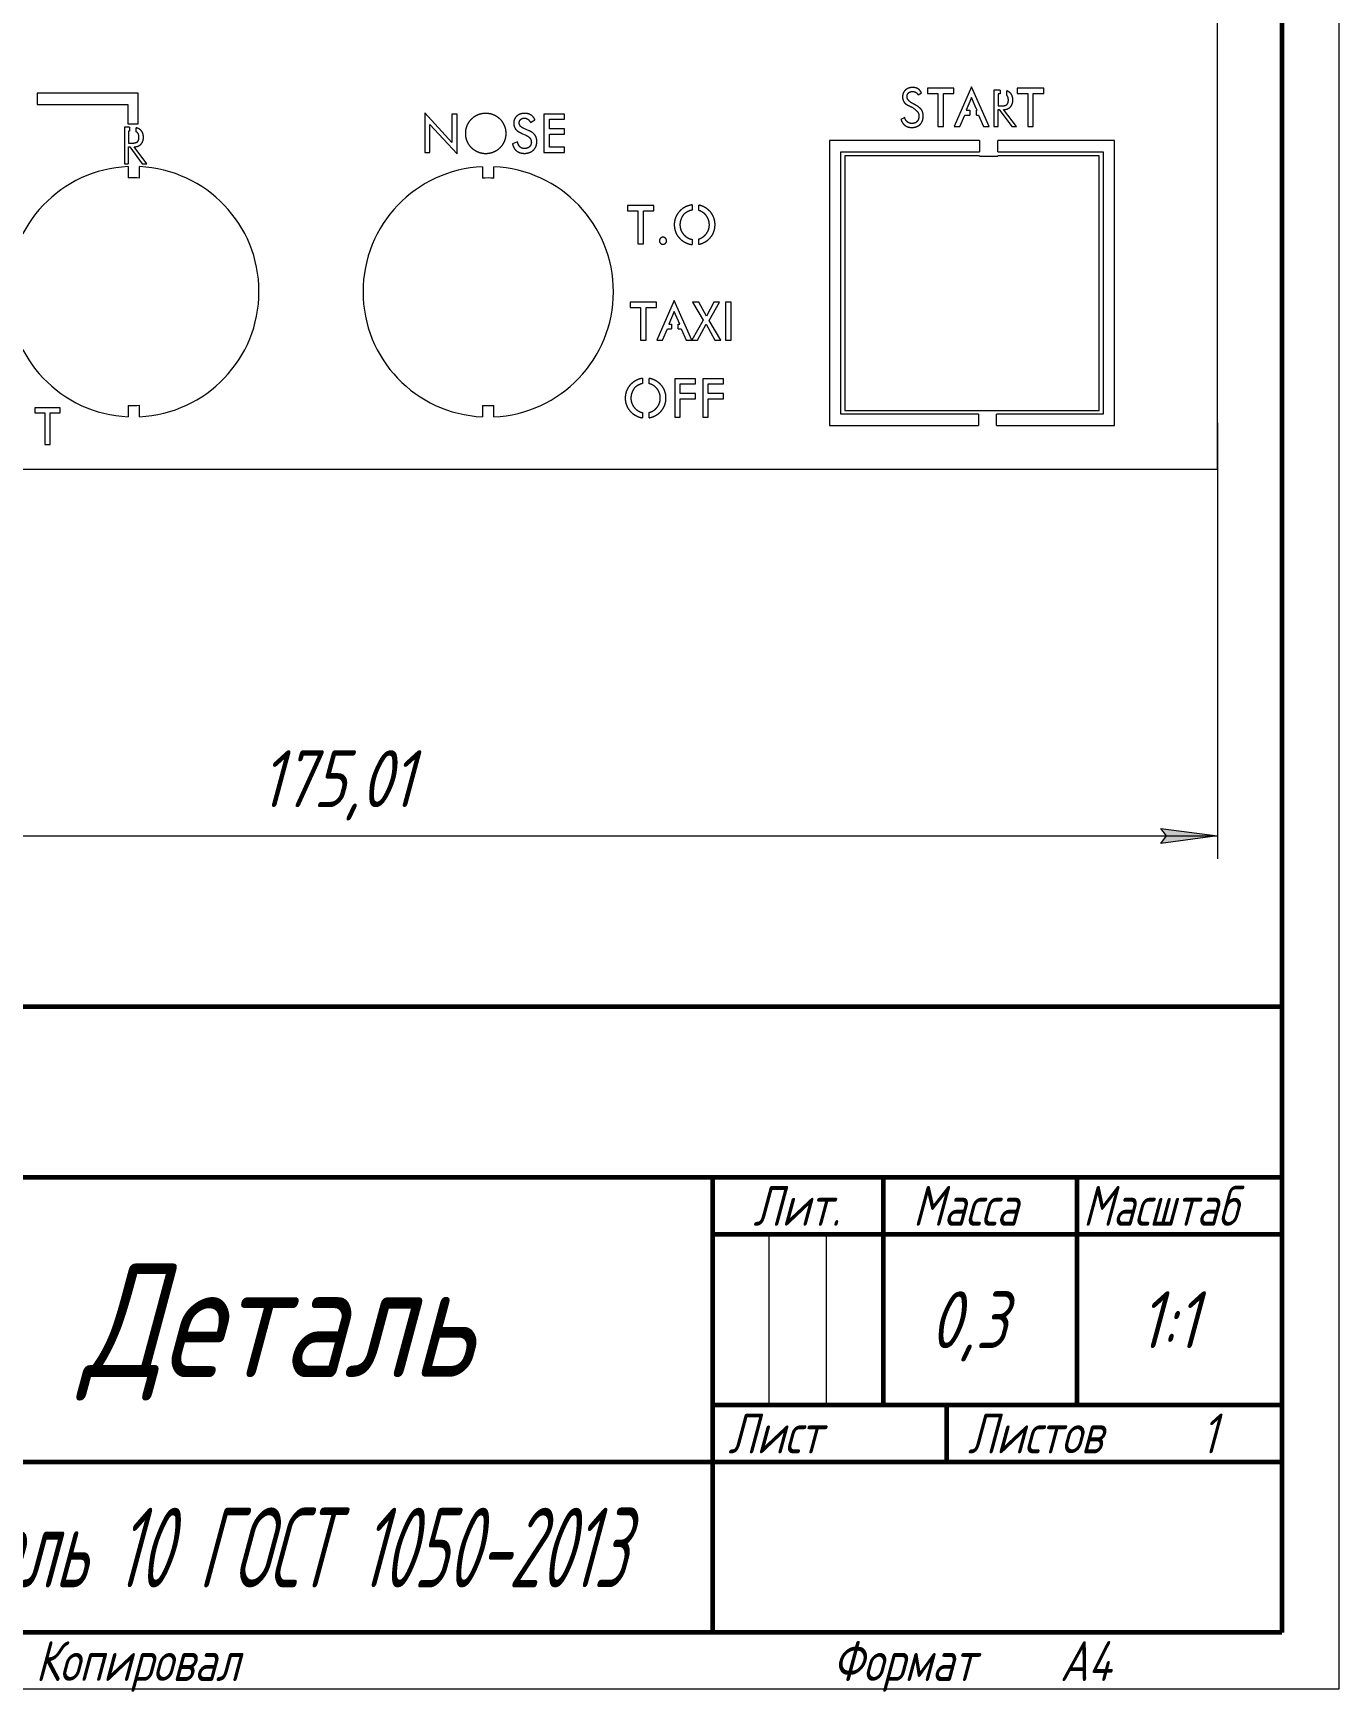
# Model space of a CAD drawing. Header units: millimetres. Extents: x 0 to 210, y 0 to 297.
# Drawn here: x 95.3 to 210, y -0.2 to 145.5 of the extents above; entities that cross this region are included whole.
import ezdxf

# ---------------------------------------------------------------- set-up
doc = ezdxf.new("R2010")
doc.units = ezdxf.units.MM
for name, pattern in [('K5LT_BASIC', [0]), ('K5LT_THIN', [0]), ('K5LT_THIN_INCLUDED_TO_HATCHING', [0])]:
    doc.linetypes.add(name, pattern=pattern)
doc.layers.add('Системный слой', color=7, linetype='Continuous')
doc.layers.add('Системный слой (1)', color=7, linetype='Continuous', true_color=0x6c6c6c)
doc.styles.add('KDIMTEXTSTYLE', font='GOST_AU.SHX', dxfattribs={"width": 0.96, "oblique": 15, "height": 5})
doc.styles.add('KTEXTSTYLE', font='GOST_AU.SHX', dxfattribs={"width": 0.96, "height": 5})
doc.dimstyles.new('KDIMSTYLE (1.00)', dxfattribs={"dimtxt": 5, "dimasz": 1, "dimexe": 2, "dimexo": 0, "dimgap": 1, "dimtad": 1, "dimtxsty": 'KDIMTEXTSTYLE', "dimsah": 1, "dimcen": 0, "dimdle": 1, "dimadec": 0, "dimazin": 0, "dimtfac": 0.667, "dimtmove": 0, "dimatfit": 3, "dimfxl": 1, "dimtvp": 1, "dimtolj": 1, "dimtzin": 0, "dimarcsym": 0})

# ---------------------------------------------------------------- blocks, each defined once
blk = doc.blocks.new('D0')
at = {"layer": 'Системный слой (1)'}
for points in [[(24.35, 74.98), (29.35, 75.64), (28.85, 74.98), (29.35, 74.32)], [(194.35, 74.32), (199.35, 74.98), (194.35, 75.64), (194.85, 74.98)]]:
    blk.add_hatch(color=7, dxfattribs=at).paths.add_polyline_path(points)
at = {"layer": 'Системный слой (1)', "color": 7, "linetype": 'K5LT_THIN', "lineweight": 18}
for p, q in [((24.35, 113.11), (24.35, 72.98)), ((199.35, 111.27), (199.35, 72.98)), ((24.35, 74.98), (29.35, 75.64)), ((29.35, 74.32), (24.35, 74.98)), ((24.35, 74.98), (199.35, 74.98)), ((29.35, 75.64), (28.85, 74.98)), ((28.85, 74.98), (29.35, 74.32)), ((194.85, 74.98), (194.35, 75.64)), ((194.35, 75.64), (199.35, 74.98)), ((199.35, 74.98), (194.35, 74.32)), ((194.35, 74.32), (194.85, 74.98))]:
    blk.add_line(p, q, dxfattribs=at)
blk.add_wipeout([(115.23, 75.98), (115.23, 83.11), (130.82, 83.11), (130.82, 75.98)]).dxf.layer = 'Системный слой (1)'
at = {"layer": 'Системный слой (1)', "color": 7, "insert": (115.23, 82.51), "char_height": 5, "attachment_point": 1, "style": 'KTEXTSTYLE'}
blk.add_mtext('\\H3.5;\\W0.965;\\Q15;\\Q15;\\H5.00;175,01', dxfattribs=at)
blk = doc.blocks.new('KDIMARROW_01')
at = {"layer": 'Системный слой'}
blk.add_hatch(color=0, dxfattribs=at).paths.add_polyline_path([(-5, -0.66), (0, 0), (-5, 0.66), (-4.5, 0)])
at = {"layer": 'Системный слой', "color": 0, "linetype": 'K5LT_THIN', "lineweight": 18}
for p, q in [((-4.5, 0), (-5, 0.66)), ((-5, 0.66), (0, 0)), ((0, 0), (-5, -0.66)), ((-5, -0.66), (-4.5, 0))]:
    blk.add_line(p, q, dxfattribs=at)
at = {"layer": 'Системный слой (1)', "color": 0, "linetype": 'K5LT_THIN', "lineweight": 18}
blk.add_line((0, 0), (-1, 0), dxfattribs=at)
blk = doc.blocks.new('U0')
at = {"color": 7, "linetype": 'K5LT_THIN', "lineweight": 18}
for p, q in [((210, 297), (210, 0)), ((159.96, 25), (159.96, 40)), ((164.98, 25), (164.98, 40)), ((210, 0), (0, 0))]:
    blk.add_line(p, q, dxfattribs=at)
at = {"color": 150, "linetype": 'K5LT_BASIC', "lineweight": 60, "true_color": 0x0080ff}
for p, q in [((205, 292), (205, 5)), ((20, 60), (205, 60)), ((85, 45), (205, 45)), ((155, 5), (155, 45)), ((170, 25), (170, 45)), ((187, 25), (187, 45)), ((155, 40), (170, 40)), ((170, 40), (205, 40)), ((155, 25), (205, 25)), ((175.57, 20), (175.57, 25)), ((85, 20), (155, 20)), ((155, 20), (205, 20)), ((205, 5), (20, 5))]:
    blk.add_line(p, q, dxfattribs=at)
at = {"color": 7, "attachment_point": 1, "style": 'KTEXTSTYLE'}
for s, insert, char_height in [('\\H3.5;\\W0.965;\\Q15;\\Q15;Лит.', (158.56, 44.23), 3.5), ('\\H3.5;\\W0.965;\\Q15;\\Q15;Масса', (172.58, 44.23), 3.5), ('\\H3.5;\\W0.965;\\Q15;\\Q15;\\W0.941;Масштаб', (187.52, 44.23), 3.5), ('\\H3.5;\\W0.965;\\Q15;\\Q15;\\H10.00;Деталь', (99.53, 37.43), 10), ('\\H3.5;\\W0.965;\\Q15;\\Q15;\\H5.00;0,3', (174.08, 34.97), 5), ('\\H3.5;\\W0.965;\\Q15;\\Q15;\\H5.00;{\\c16711680;1:1}', (192.44, 34.97), 5), ('\\H3.5;\\W0.965;\\Q15;\\Q15;Лист', (156.36, 24.23), 3.5), ('\\H3.5;\\W0.965;\\Q15;\\Q15;Листов', (177.41, 24.23), 3.5), ('\\H3.5;\\W0.965;\\Q15;\\Q15;1', (197.91, 24.23), 3.5), ('\\H3.5;\\W0.965;\\Q15;\\Q15;\\W0.708;\\H7.00;Сталь 10 ГОСТ 1050-2013', (85.84, 15.95), 7), ('\\H3.5;\\W0.965;\\Q15;\\Q15;Копировал', (95.5, 4.23), 3.5), ('\\H3.5;\\W0.965;\\Q15;\\Q15;Формат', (165.5, 4.23), 3.5), ('\\H3.5;\\W0.965;\\Q15;\\Q15;A4', (185.5, 4.23), 3.5)]:
    blk.add_mtext(s, dxfattribs=dict(at, insert=insert, char_height=char_height))

msp = doc.modelspace()

# ---------------------------------------------------------------- linework, layer by layer
at = {"layer": 'Системный слой (1)', "color": 7, "linetype": 'K5LT_THIN_INCLUDED_TO_HATCHING', "lineweight": 18}
for p, q in [((199.354, 107.211), (199.354, 242.19)), ((104.536, 140.249), (95.658, 140.249)), ((95.658, 140.249), (95.658, 139.252)), ((104.536, 137.559), (104.536, 140.249)), ((173.036, 140.108), (173.331, 140.275)), ((173.863, 140.673), (173.863, 140.211)), ((176.189, 140.673), (173.863, 140.673)), ((173.863, 140.211), (174.786, 140.211)), ((174.786, 140.211), (174.786, 137.318)), ((175.271, 137.318), (175.271, 140.211)), ((175.271, 140.211), (176.189, 140.211)), ((176.189, 140.211), (176.189, 140.673)), ((177.741, 140.804), (176.215, 137.318)), ((179.274, 137.318), (177.741, 140.804)), ((180.262, 140.52), (179.692, 140.52)), ((179.692, 140.52), (179.692, 137.318)), ((180.262, 140.186), (180.065, 140.186)), ((180.065, 140.186), (180.065, 139.123)), ((180.262, 140.52), (180.262, 140.186)), ((180.84, 140.044), (180.84, 140.442)), ((181.753, 140.673), (181.753, 140.211)), ((184.079, 140.673), (181.753, 140.673)), ((181.753, 140.211), (182.676, 140.211)), ((182.676, 140.211), (182.676, 137.318)), ((183.16, 140.211), (184.079, 140.211)), ((183.16, 137.318), (183.16, 140.211)), ((184.079, 140.211), (184.079, 140.673)), ((95.658, 139.252), (103.607, 139.252)), ((103.607, 139.252), (103.609, 137.559)), ((132.08, 135.918), (129.693, 138.526)), ((129.693, 138.526), (129.693, 135.04)), ((177.741, 139.853), (177.269, 138.742)), ((177.269, 138.742), (177.58, 138.742)), ((177.58, 138.742), (177.58, 138.319)), ((178.148, 138.899), (177.741, 139.853)), ((178.158, 138.899), (178.148, 138.899)), ((178.158, 138.876), (178.158, 138.899)), ((178.215, 138.742), (178.158, 138.876)), ((178.158, 138.742), (178.215, 138.742)), ((178.158, 138.319), (178.158, 138.742)), ((180.065, 139.123), (180.305, 139.123)), ((180.065, 137.318), (180.065, 138.804)), ((180.065, 138.804), (180.168, 138.804)), ((180.168, 138.804), (181.261, 137.318)), ((181.673, 137.318), (180.554, 138.804)), ((103.765, 137.25), (103.312, 137.25)), ((103.312, 137.25), (103.312, 134.048)), ((103.609, 137.559), (104.536, 137.559)), ((103.765, 137.25), (103.765, 136.916)), ((104.343, 136.85), (104.343, 137.206)), ((130.156, 137.493), (132.544, 134.913)), ((130.156, 135.04), (130.156, 137.493)), ((132.544, 138.395), (132.08, 138.395)), ((132.08, 138.395), (132.08, 135.918)), ((132.544, 134.913), (132.544, 138.395)), ((138.876, 136.939), (138.41, 137.144)), ((138.987, 137.684), (139.37, 137.919)), ((140.167, 138.395), (140.167, 135.04)), ((141.981, 138.395), (140.167, 138.395)), ((140.648, 137.106), (140.648, 137.951)), ((140.648, 137.951), (141.981, 137.951)), ((141.981, 137.106), (140.648, 137.106)), ((141.981, 137.951), (141.981, 138.395)), ((141.981, 136.653), (141.981, 137.106)), ((171.86, 138.095), (171.532, 137.932)), ((174.786, 137.318), (175.271, 137.318)), ((176.215, 137.318), (176.713, 137.318)), ((176.713, 137.318), (177.136, 138.319)), ((177.136, 138.319), (177.58, 138.319)), ((178.158, 138.319), (178.351, 138.319)), ((178.351, 138.319), (178.775, 137.318)), ((178.775, 137.318), (179.274, 137.318)), ((179.692, 137.318), (180.065, 137.318)), ((181.261, 137.318), (181.673, 137.318)), ((182.676, 137.318), (183.16, 137.318)), ((103.765, 136.916), (103.684, 136.916)), ((103.684, 136.916), (103.684, 135.853)), ((103.684, 135.853), (103.925, 135.853)), ((137.839, 135.982), (137.409, 135.785)), ((138.238, 136.716), (138.583, 136.55)), ((140.648, 135.493), (140.648, 136.653)), ((140.648, 136.653), (141.981, 136.653)), ((165.256, 136.082), (165.256, 111.036)), ((178.433, 136.082), (165.256, 136.082)), ((178.433, 136.082), (178.433, 135.082)), ((190.301, 136.082), (180.034, 136.082)), ((180.034, 135.082), (180.034, 136.082)), ((190.301, 111.036), (190.301, 136.082)), ((103.684, 134.276), (103.645, 134.276)), ((103.645, 134.276), (103.645, 134.048)), ((103.684, 134.276), (103.684, 135.534)), ((103.684, 135.534), (103.787, 135.534)), ((103.787, 135.534), (104.881, 134.048)), ((105.292, 134.048), (104.173, 135.534)), ((129.693, 135.04), (130.156, 135.04)), ((140.167, 135.04), (141.981, 135.04)), ((141.981, 135.493), (140.648, 135.493)), ((141.981, 135.04), (141.981, 135.493)), ((166.256, 135.082), (178.433, 135.082)), ((166.256, 112.036), (166.256, 135.082)), ((166.597, 134.741), (166.597, 112.377)), ((178.433, 134.741), (166.597, 134.741)), ((178.433, 134.741), (178.433, 134.724)), ((178.433, 134.724), (180.034, 134.724)), ((180.034, 135.082), (189.301, 135.082)), ((188.96, 134.741), (180.034, 134.741)), ((180.034, 134.724), (180.034, 134.741)), ((188.96, 112.377), (188.96, 134.741)), ((189.301, 135.082), (189.301, 112.036)), ((103.312, 134.048), (103.645, 134.048)), ((103.645, 133.796), (103.645, 132.794)), ((104.645, 132.793), (104.645, 133.795)), ((104.881, 134.048), (105.292, 134.048)), ((134.764, 133.783), (134.764, 132.782)), ((135.764, 132.783), (135.764, 133.784)), ((149.826, 130.369), (147.5, 130.369)), ((147.5, 130.369), (147.5, 129.908)), ((147.5, 129.908), (148.423, 129.908)), ((148.423, 129.908), (148.423, 127.014)), ((148.908, 127.014), (148.908, 129.908)), ((148.908, 129.908), (149.826, 129.908)), ((149.826, 129.908), (149.826, 130.369)), ((153.198, 130.431), (153.198, 129.974)), ((153.776, 129.938), (153.776, 130.407)), ((148.423, 127.014), (148.908, 127.014)), ((153.198, 127.401), (153.198, 126.939)), ((153.776, 126.964), (153.776, 127.438)), ((147.743, 121.889), (147.743, 121.428)), ((150.069, 121.889), (147.743, 121.889)), ((147.743, 121.428), (148.666, 121.428)), ((148.666, 121.428), (148.666, 118.534)), ((149.151, 118.534), (149.151, 121.428)), ((149.151, 121.428), (150.069, 121.428)), ((150.069, 121.428), (150.069, 121.889)), ((151.622, 122.021), (150.095, 118.534)), ((151.622, 121.069), (151.149, 119.959)), ((153.154, 118.534), (151.622, 122.021)), ((152.095, 119.959), (151.622, 121.069)), ((153.765, 121.889), (153.225, 121.889)), ((153.225, 121.889), (154.161, 120.314)), ((154.436, 120.65), (153.765, 121.889)), ((155.084, 121.889), (154.436, 120.65)), ((154.676, 120.279), (155.601, 121.889)), ((155.601, 121.889), (155.084, 121.889)), ((156.126, 121.889), (156.126, 118.534)), ((156.607, 121.889), (156.126, 121.889)), ((156.607, 118.534), (156.607, 121.889)), ((150.593, 118.534), (151.017, 119.536)), ((151.017, 119.536), (151.372, 119.536)), ((151.149, 119.959), (151.372, 119.959)), ((151.372, 119.959), (151.372, 119.536)), ((151.95, 119.959), (152.095, 119.959)), ((151.95, 119.536), (151.95, 119.959)), ((151.95, 119.536), (152.231, 119.536)), ((152.231, 119.536), (152.655, 118.534)), ((154.161, 120.314), (153.158, 118.534)), ((153.674, 118.534), (154.409, 119.941)), ((154.409, 119.941), (155.186, 118.534)), ((155.717, 118.534), (154.676, 120.279)), ((148.666, 118.534), (149.151, 118.534)), ((150.095, 118.534), (150.593, 118.534)), ((152.655, 118.534), (153.154, 118.534)), ((153.158, 118.534), (153.674, 118.534)), ((155.186, 118.534), (155.717, 118.534)), ((156.126, 118.534), (156.607, 118.534)), ((148.833, 115.192), (148.833, 114.732)), ((149.411, 114.722), (149.411, 115.186)), ((151.668, 115.138), (151.668, 111.783)), ((153.482, 115.138), (151.668, 115.138)), ((153.482, 114.693), (153.482, 115.138)), ((155.929, 115.138), (154.115, 115.138)), ((154.115, 115.138), (154.115, 111.783)), ((155.929, 114.693), (155.929, 115.138)), ((152.149, 113.849), (152.149, 114.693)), ((152.149, 114.693), (153.482, 114.693)), ((153.482, 113.849), (152.149, 113.849)), ((153.482, 113.396), (153.482, 113.849)), ((154.596, 114.693), (155.929, 114.693)), ((154.596, 113.849), (154.596, 114.693)), ((155.929, 113.849), (154.596, 113.849)), ((155.929, 113.396), (155.929, 113.849)), ((97.666, 112.586), (95.446, 112.586)), ((95.446, 112.586), (95.446, 112.146)), ((97.666, 112.146), (97.666, 112.586)), ((103.645, 112.818), (103.645, 111.817)), ((104.645, 111.818), (104.645, 112.819)), ((134.764, 112.808), (134.764, 111.807)), ((135.764, 111.806), (135.764, 112.807)), ((152.149, 113.396), (153.482, 113.396)), ((152.149, 111.783), (152.149, 113.396)), ((154.596, 113.396), (155.929, 113.396)), ((154.596, 111.783), (154.596, 113.396)), ((166.597, 112.377), (188.96, 112.377)), ((95.446, 112.146), (96.327, 112.146)), ((96.327, 112.146), (96.327, 109.384)), ((96.79, 112.146), (97.666, 112.146)), ((96.79, 109.384), (96.79, 112.146)), ((148.833, 112.181), (148.833, 111.716)), ((149.411, 111.722), (149.411, 112.191)), ((151.668, 111.783), (152.149, 111.783)), ((154.115, 111.783), (154.596, 111.783)), ((165.256, 111.036), (178.338, 111.036)), ((178.338, 112.036), (166.256, 112.036)), ((178.338, 112.036), (178.338, 111.036)), ((189.301, 112.036), (179.939, 112.036)), ((179.939, 111.036), (179.939, 112.036)), ((179.939, 111.036), (190.301, 111.036)), ((96.327, 109.384), (96.79, 109.384)), ((24.347, 107.211), (199.354, 107.211))]:
    msp.add_line(p, q, dxfattribs=at)
for centre, radius, start, end in [((104.134, 122.806), 11, 92.54791, 267.45209), ((104.134, 122.806), 10, 87.07092, 92.8029), ((104.134, 122.806), 11, 272.66259, 87.33741), ((135.274, 122.795), 11, 92.65952, 267.34048), ((135.274, 122.795), 10, 87.19372, 92.92569), ((135.274, 122.795), 11, 272.55099, 87.44901), ((104.134, 122.806), 10, 267.1971, 272.92908), ((135.274, 122.795), 10, 267.07431, 272.80628)]:
    msp.add_arc(centre, radius, start, end, dxfattribs=at)
for points in [[(171.921, 140.52), (171.672, 140.288), (171.672, 139.922)], [(171.672, 139.922), (171.672, 139.626), (171.842, 139.417)], [(172.563, 140.751), (172.17, 140.751), (171.921, 140.52)], [(172.065, 139.918), (172.065, 140.139), (172.194, 140.267)], [(172.606, 139.316), (172.065, 139.6), (172.065, 139.918)], [(172.194, 140.267), (172.324, 140.396), (172.545, 140.396)], [(172.545, 140.396), (172.71, 140.396), (172.829, 140.328)], [(173.013, 140.641), (172.819, 140.751), (172.563, 140.751)], [(172.829, 140.328), (172.948, 140.261), (173.036, 140.108)], [(173.331, 140.275), (173.206, 140.531), (173.013, 140.641)], [(181.098, 140.298), (180.99, 140.388), (180.84, 140.442)], [(180.969, 139.638), (180.969, 139.917), (180.84, 140.044)], [(181.364, 139.629), (181.364, 140.076), (181.098, 140.298)], [(135.055, 138.469), (134.701, 138.469), (134.371, 138.336)], [(135.742, 138.336), (135.411, 138.469), (135.055, 138.469)], [(138.479, 138.473), (138.059, 138.473), (137.787, 138.234)], [(139.013, 138.342), (138.786, 138.473), (138.479, 138.473)], [(171.842, 139.417), (172.013, 139.209), (172.489, 139.032)], [(172.489, 139.032), (172.89, 138.743), (172.999, 138.597)], [(172.763, 139.234), (172.727, 139.253), (172.606, 139.316)], [(173.338, 138.784), (173.19, 138.999), (172.763, 139.234)], [(172.999, 138.597), (173.109, 138.451), (173.109, 138.231)], [(173.486, 138.232), (173.486, 138.57), (173.338, 138.784)], [(180.305, 139.123), (180.684, 139.123), (180.826, 139.238)], [(180.554, 138.804), (180.906, 138.804), (181.135, 139.025)], [(180.826, 139.238), (180.969, 139.353), (180.969, 139.638)], [(181.135, 139.025), (181.364, 139.246), (181.364, 139.629)], [(104.718, 137.028), (104.57, 137.151), (104.343, 137.206)], [(104.984, 136.359), (104.984, 136.806), (104.718, 137.028)], [(133.398, 137.39), (133.265, 137.072), (133.265, 136.712)], [(133.789, 137.959), (133.531, 137.708), (133.398, 137.39)], [(134.371, 138.336), (134.041, 138.203), (133.789, 137.959)], [(136.325, 137.959), (136.073, 138.204), (135.742, 138.336)], [(136.713, 137.391), (136.581, 137.71), (136.325, 137.959)], [(136.846, 136.712), (136.846, 137.073), (136.713, 137.391)], [(137.787, 138.234), (137.514, 137.994), (137.514, 137.626)], [(137.514, 137.626), (137.514, 137.31), (137.682, 137.085)], [(137.682, 137.085), (137.849, 136.86), (138.238, 136.716)], [(137.999, 137.63), (137.999, 137.817), (138.125, 137.938)], [(138.097, 137.354), (137.999, 137.471), (137.999, 137.63)], [(138.41, 137.144), (138.195, 137.238), (138.097, 137.354)], [(138.125, 137.938), (138.25, 138.059), (138.45, 138.059)], [(138.45, 138.059), (138.607, 138.059), (138.733, 137.973)], [(138.733, 137.973), (138.858, 137.888), (138.987, 137.684)], [(139.37, 137.919), (139.239, 138.21), (139.013, 138.342)], [(171.532, 137.932), (171.669, 137.566), (171.909, 137.398)], [(172.106, 137.71), (171.944, 137.833), (171.86, 138.095)], [(171.909, 137.398), (172.149, 137.231), (172.485, 137.231)], [(172.498, 137.587), (172.269, 137.587), (172.106, 137.71)], [(172.485, 137.231), (172.946, 137.231), (173.216, 137.502)], [(172.948, 137.756), (172.787, 137.587), (172.498, 137.587)], [(173.109, 138.231), (173.109, 137.926), (172.948, 137.756)], [(173.216, 137.502), (173.486, 137.773), (173.486, 138.232)], [(103.925, 135.853), (104.304, 135.853), (104.446, 135.968)], [(104.173, 135.534), (104.526, 135.534), (104.755, 135.755)], [(104.44, 136.791), (104.4, 136.825), (104.343, 136.85)], [(104.588, 136.368), (104.588, 136.667), (104.44, 136.791)], [(104.446, 135.968), (104.588, 136.083), (104.588, 136.368)], [(104.755, 135.755), (104.984, 135.976), (104.984, 136.359)], [(133.265, 136.712), (133.265, 136.355), (133.399, 136.036)], [(133.399, 136.036), (133.533, 135.717), (133.789, 135.468)], [(136.325, 135.468), (136.58, 135.716), (136.713, 136.035)], [(136.713, 136.035), (136.846, 136.353), (136.846, 136.712)], [(137.409, 135.785), (137.505, 135.371), (137.778, 135.164)], [(138.073, 135.52), (137.921, 135.661), (137.839, 135.982)], [(138.583, 136.55), (138.826, 136.444), (138.944, 136.293)], [(139.377, 136.562), (139.208, 136.797), (138.876, 136.939)], [(139.062, 135.94), (139.062, 135.689), (138.895, 135.534)], [(138.944, 136.293), (139.062, 136.142), (139.062, 135.94)], [(139.246, 135.246), (139.546, 135.535), (139.546, 136.005)], [(139.546, 136.005), (139.546, 136.326), (139.377, 136.562)], [(133.789, 135.468), (134.044, 135.22), (134.371, 135.087)], [(134.371, 135.087), (134.698, 134.953), (135.055, 134.953)], [(135.055, 134.953), (135.411, 134.953), (135.741, 135.087)], [(135.741, 135.087), (136.07, 135.22), (136.325, 135.468)], [(137.778, 135.164), (138.052, 134.958), (138.454, 134.958)], [(138.455, 135.379), (138.225, 135.379), (138.073, 135.52)], [(138.454, 134.958), (138.946, 134.958), (139.246, 135.246)], [(138.895, 135.534), (138.728, 135.379), (138.455, 135.379)], [(152.144, 129.933), (151.886, 129.682), (151.752, 129.364)], [(152.725, 130.31), (152.395, 130.177), (152.144, 129.933)], [(152.913, 129.893), (152.677, 129.796), (152.441, 129.598)], [(153.198, 130.431), (152.956, 130.403), (152.725, 130.31)], [(153.198, 129.974), (153.051, 129.95), (152.913, 129.893)], [(154.097, 130.31), (153.939, 130.373), (153.776, 130.407)], [(153.903, 129.893), (153.84, 129.919), (153.776, 129.938)], [(154.322, 129.611), (154.137, 129.796), (153.903, 129.893)], [(154.68, 129.933), (154.428, 130.177), (154.097, 130.31)], [(155.068, 129.365), (154.935, 129.684), (154.68, 129.933)], [(151.752, 129.364), (151.619, 129.046), (151.619, 128.686)], [(151.619, 128.686), (151.619, 128.329), (151.753, 128.01)], [(152.215, 129.187), (152.119, 128.951), (152.119, 128.686)], [(152.119, 128.686), (152.119, 128.422), (152.215, 128.19)], [(152.441, 129.598), (152.312, 129.424), (152.215, 129.187)], [(154.603, 129.189), (154.505, 129.428), (154.322, 129.611)], [(154.701, 128.686), (154.701, 128.949), (154.603, 129.189)], [(154.604, 128.188), (154.701, 128.424), (154.701, 128.686)], [(155.201, 128.686), (155.201, 129.047), (155.068, 129.365)], [(155.068, 128.009), (155.201, 128.327), (155.201, 128.686)], [(150.405, 127.499), (150.314, 127.407), (150.314, 127.28)], [(150.314, 127.28), (150.314, 127.15), (150.404, 127.062)], [(150.404, 127.062), (150.495, 126.974), (150.626, 126.974)], [(150.626, 127.59), (150.496, 127.59), (150.405, 127.499)], [(150.849, 127.499), (150.756, 127.59), (150.626, 127.59)], [(150.626, 126.974), (150.759, 126.974), (150.851, 127.062)], [(150.942, 127.28), (150.942, 127.408), (150.849, 127.499)], [(150.851, 127.062), (150.942, 127.15), (150.942, 127.28)], [(151.753, 128.01), (151.888, 127.691), (152.144, 127.442)], [(152.144, 127.442), (152.399, 127.194), (152.726, 127.061)], [(152.215, 128.19), (152.31, 127.957), (152.497, 127.768)], [(152.497, 127.768), (152.688, 127.578), (152.918, 127.481)], [(152.726, 127.061), (152.955, 126.967), (153.198, 126.939)], [(152.918, 127.481), (153.053, 127.425), (153.198, 127.401)], [(153.776, 127.438), (153.839, 127.457), (153.9, 127.482)], [(153.776, 126.964), (153.939, 126.997), (154.095, 127.061)], [(153.9, 127.482), (154.133, 127.58), (154.322, 127.768)], [(154.095, 127.061), (154.425, 127.194), (154.68, 127.442)], [(154.322, 127.768), (154.506, 127.953), (154.604, 128.188)], [(154.68, 127.442), (154.935, 127.69), (155.068, 128.009)], [(148.833, 115.192), (148.62, 115.161), (148.417, 115.079)], [(149.788, 115.079), (149.603, 115.153), (149.411, 115.186)], [(147.444, 114.133), (147.31, 113.815), (147.31, 113.455)], [(147.835, 114.701), (147.577, 114.451), (147.444, 114.133)], [(147.907, 113.956), (147.81, 113.72), (147.81, 113.455)], [(148.417, 115.079), (148.087, 114.946), (147.835, 114.701)], [(148.132, 114.367), (148.003, 114.193), (147.907, 113.956)], [(148.604, 114.662), (148.368, 114.564), (148.132, 114.367)], [(148.833, 114.732), (148.715, 114.708), (148.604, 114.662)], [(149.594, 114.662), (149.504, 114.699), (149.411, 114.722)], [(150.013, 114.38), (149.828, 114.565), (149.594, 114.662)], [(150.371, 114.701), (150.119, 114.946), (149.788, 115.079)], [(150.294, 113.957), (150.196, 114.197), (150.013, 114.38)], [(150.392, 113.455), (150.392, 113.718), (150.294, 113.957)], [(150.759, 114.134), (150.627, 114.453), (150.371, 114.701)], [(150.892, 113.455), (150.892, 113.815), (150.759, 114.134)], [(147.31, 113.455), (147.31, 113.098), (147.445, 112.779)], [(147.445, 112.779), (147.579, 112.46), (147.835, 112.211)], [(147.81, 113.455), (147.81, 113.191), (147.906, 112.958)], [(147.906, 112.958), (148.002, 112.726), (148.188, 112.537)], [(148.188, 112.537), (148.379, 112.346), (148.61, 112.25)], [(148.61, 112.25), (148.718, 112.205), (148.833, 112.181)], [(149.411, 112.191), (149.503, 112.214), (149.592, 112.251)], [(149.592, 112.251), (149.825, 112.349), (150.013, 112.537)], [(150.013, 112.537), (150.198, 112.721), (150.295, 112.957)], [(150.295, 112.957), (150.392, 113.193), (150.392, 113.455)], [(150.371, 112.211), (150.626, 112.459), (150.759, 112.777)], [(150.759, 112.777), (150.892, 113.096), (150.892, 113.455)], [(147.835, 112.211), (148.09, 111.963), (148.417, 111.829)], [(148.417, 111.829), (148.619, 111.747), (148.833, 111.716)], [(149.411, 111.722), (149.603, 111.755), (149.786, 111.829)], [(149.786, 111.829), (150.116, 111.963), (150.371, 112.211)]]:
    msp.add_open_spline(points, degree=2, dxfattribs=at)

# ---------------------------------------------------------------- next in the draw order: dimensions: what is measured, and where the dimension line sits
at = {"layer": 'Системный слой (1)', "color": 7}
dim = msp.add_linear_dim(base=(24.347, 74.978), p1=(199.354, 111.267), p2=(24.347, 113.108), dimstyle='KDIMSTYLE (1.00)', override={"dimexo": 0, "dimpost": '\\H5.0;\\W0.965;\\Q15;<>', "dimblk1": 'KDIMARROW_01', "dimblk2": 'KDIMARROW_01', "dimse1": 0, "dimse2": 0, "dimclrt": 7, "dimtol": 1, "dimtp": 0, "dimtm": 0, "dimtdec": 5, "dimtolj": 1}, dxfattribs=at)
dim.commit()
dim.dimension.update_dxf_attribs({"geometry": 'D0', "text_midpoint": (123.347, 74.978), "dimtype": 160})

# ---------------------------------------------------------------- next in the draw order: block references
msp.add_blockref('U0', (0, 0))

doc.saveas('drawing.dxf')
